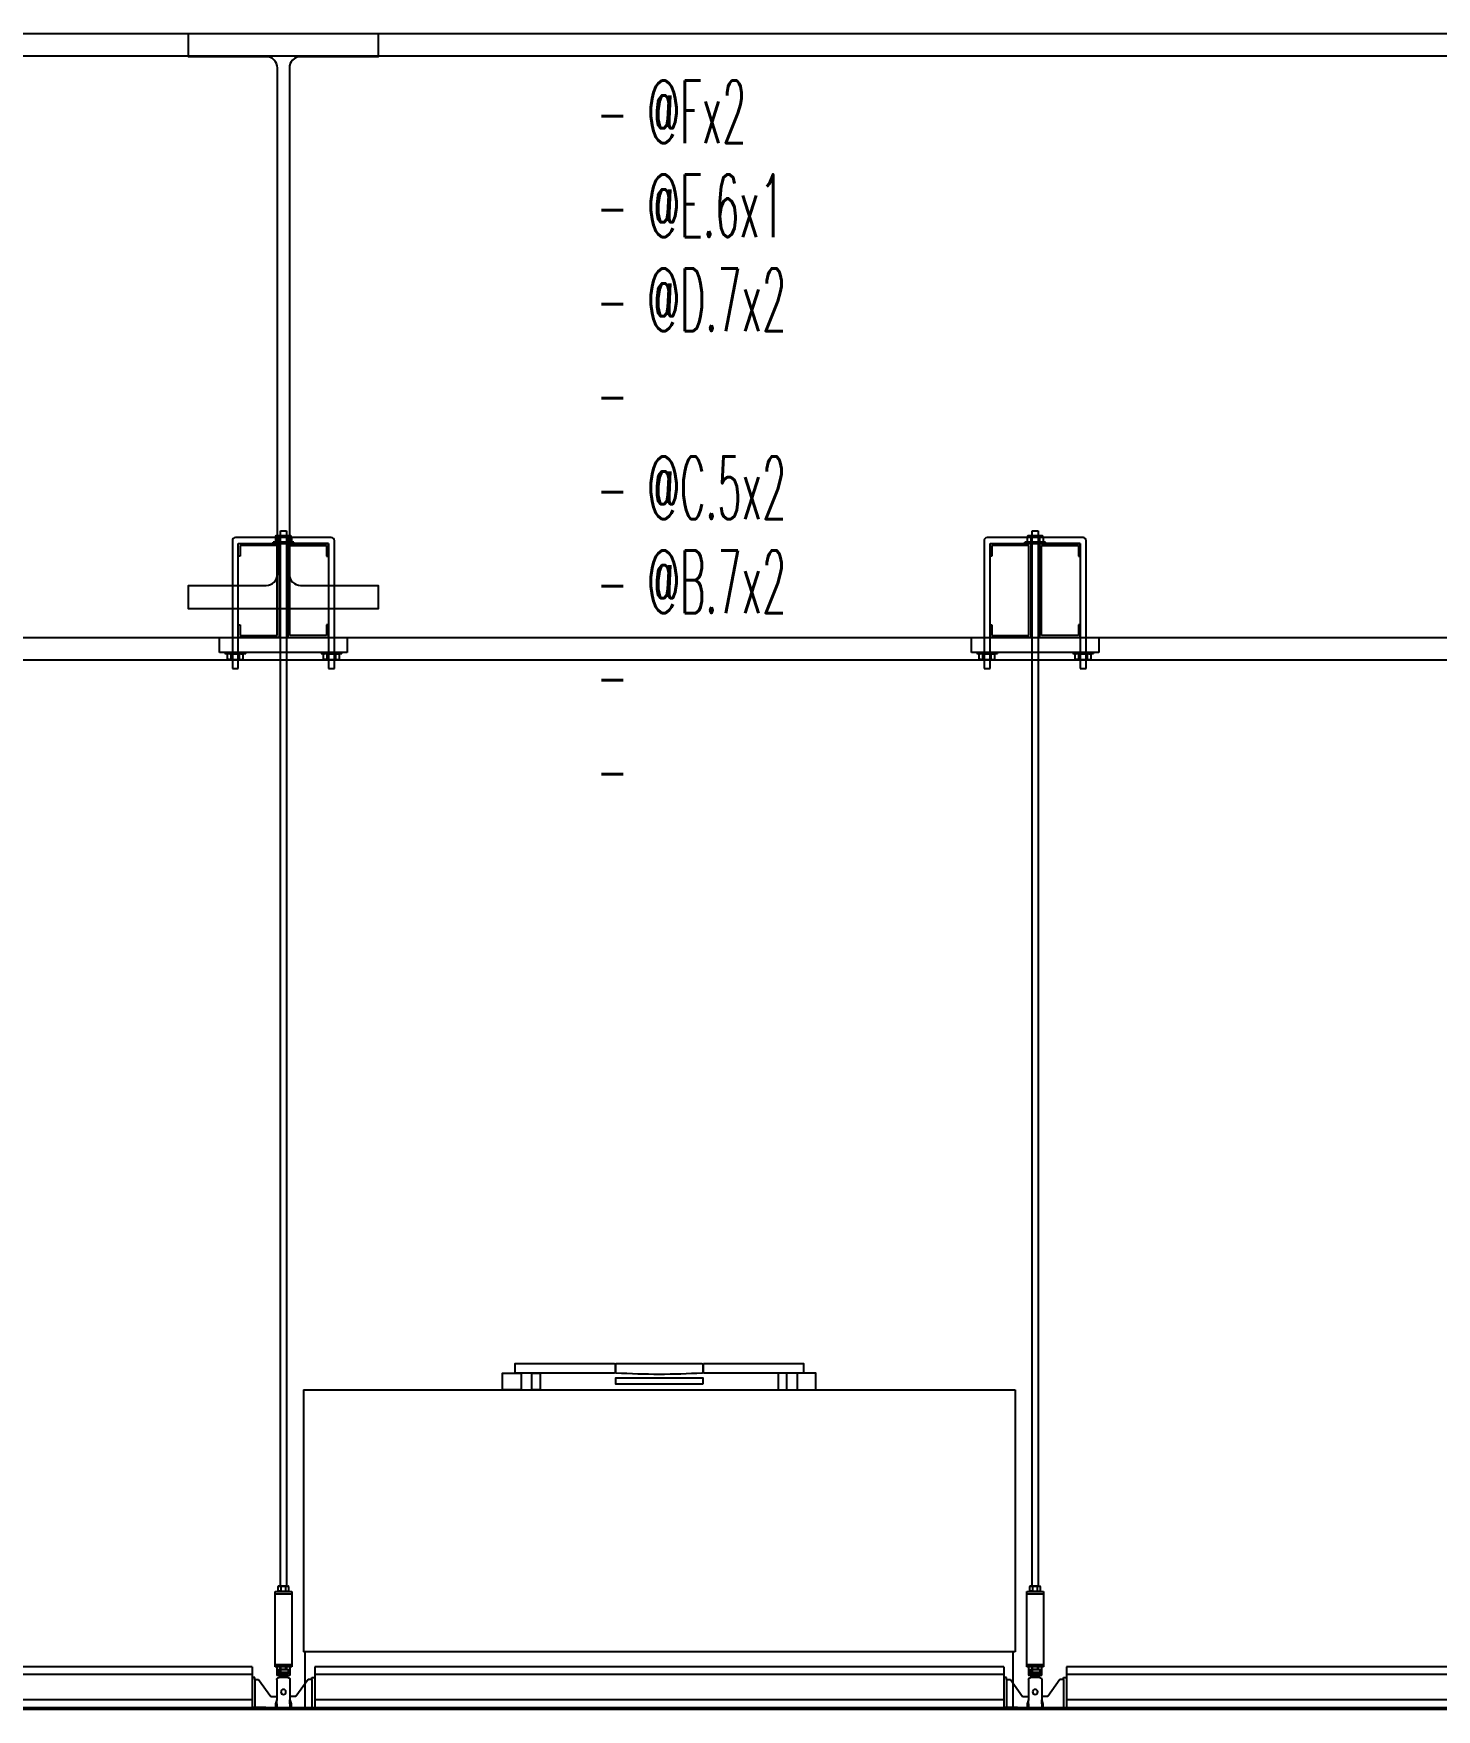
# Model space of a CAD drawing. Header units: millimetres. Extents: x -32710 to 654186, y -254124 to 420220.
# Drawn here: x 226201 to 228441, y 391050 to 393725 of the extents above; entities that cross this region are included whole.
import ezdxf
from ezdxf.enums import TextEntityAlignment as Align
from ezdxf.xclip import XClip

# ---------------------------------------------------------------- set-up
doc = ezdxf.new("R2010")
doc.units = ezdxf.units.MM
doc.header["$LTSCALE"] = 1000
for name, color, linetype in [('FFU', 145, 'Continuous'), ('M-TXT', 3, 'Continuous'), ('TPH12-SEC-@E$0$KABE1', 252, 'Continuous'), ('TPH12-SEC-@E$0$STEEL2', 252, 'Continuous'), ('TPH12-SEC-@E$0$STEEL3', 252, 'Continuous'), ('YFSHI-02(E-LINE)$0$SH-LINE-10', 10, 'Continuous'), ('YFSHI-02(E-LINE)$0$SH-LINE-130', 130, 'Continuous'), ('YFSHI-02(E-LINE)$0$SH-LINE-82', 82, 'Continuous')]:
    doc.layers.add(name, color=color, linetype=linetype)
doc.styles.add('aa-txt', font='simplex.shx', dxfattribs={"width": 0.7, "bigfont": 'chineset.shx'})

# ---------------------------------------------------------------- blocks, each defined once
blk = doc.blocks.new('TPH12-SEC-@E')
at = {"layer": 'TPH12-SEC-@E$0$KABE1'}
blk.add_line((47000, 393725), (273000, 393725), dxfattribs=at)
at = {"layer": 'TPH12-SEC-@E$0$STEEL2'}
blk.add_lwpolyline([(226448.5, 393725), (226751.5, 393725), (226751.5, 393688), (226627.5, 393688, 0.414214), (226609.5, 393670), (226609.5, 392862, 0.414214), (226627.5, 392844), (226751.5, 392844), (226751.5, 392807), (226448.5, 392807), (226448.5, 392844), (226572.5, 392844, 0.414214), (226590.5, 392862), (226590.5, 393670, 0.414214), (226572.5, 393688), (226448.5, 393688)], format="xyb", close=True, dxfattribs=at)
at = {"layer": 'TPH12-SEC-@E$0$STEEL3', "linetype": 'Continuous'}
for p, q in [((230450, 393689), (222750, 393689)), ((222750, 392761), (230450, 392761)), ((230450, 392725), (222750, 392725))]:
    blk.add_line(p, q, dxfattribs=at)
blk = doc.blocks.new('YFSHI-02(E-LINE)$0$CEILING-A')
for p, q in [((-110, 6.8), (-110, 0)), ((-110, 6.8), (0, 6.8)), ((-110, 5.57), (0, 5.57)), ((0, 6.8), (0, 0)), ((-110, 1.52), (0, 1.52)), ((-110, 0.28), (0, 0.28)), ((-110, 0), (0, 0))]:
    blk.add_line(p, q)
blk = doc.blocks.new('YFSHI-02(E-LINE)$0$1')
for p, q in [((0.45, 5.1), (0, 5.1)), ((0, 5.1), (0, 0)), ((0.45, 4.8), (0.45, 5.1)), ((0.45, 4.8), (1.05, 4.8)), ((0.45, 4.8), (0.45, 0.28)), ((1.05, 4.8), (3, 2.05)), ((3.95, 4.8), (3.95, 2.05)), ((4.25, 5.1), (5.75, 5.1)), ((6.05, 4.8), (6.05, 2.05)), ((8.95, 4.8), (7, 2.05)), ((9.55, 4.8), (8.95, 4.8)), ((9.55, 4.8), (9.55, 5.1)), ((9.55, 5.1), (10, 5.1)), ((9.55, 4.8), (9.55, 0.33)), ((10, 5.1), (10, 0)), ((9.4, 0.33), (0, 0.33)), ((0, 0.25), (5.68, 0.25)), ((0, 0), (10, 0)), ((2.2, 0), (5, 0)), ((3, 2.05), (3.95, 2.05)), ((3.95, 1.55), (3.75, 0.88)), ((3.75, 0.88), (3.95, 0.88)), ((3.75, 0.88), (3.75, 0.25)), ((3.95, 2.05), (3.95, 1.55)), ((3.95, 0.88), (3.95, 1.55)), ((3.95, 0.88), (3.95, 0.45)), ((10, 0.25), (4.32, 0.25)), ((7, 2.05), (6.05, 2.05)), ((6.05, 2.05), (6.05, 1.55)), ((6.05, 1.55), (6.25, 0.88)), ((6.05, 0.88), (6.05, 1.55)), ((6.25, 0.88), (6.05, 0.88)), ((6.05, 0.88), (6.05, 0.45)), ((6.25, 0.88), (6.25, 0.25)), ((7.8, 0.33), (10, 0.33))]:
    blk.add_line(p, q)
blk.add_lwpolyline([(4.3, 5.1), (4.3, 5.4, 0.414214), (4.2, 5.5), (3.96, 5.5, -0.414214), (3.94, 5.52), (3.94, 6.76, -0.414214), (3.98, 6.8), (4.46, 6.8, -0.414214), (4.5, 6.76), (4.5, 6.42, -0.414214), (4.48, 6.4), (4.18, 6.4, 0.414214), (4.16, 6.38), (4.16, 5.8, 0.414214), (4.26, 5.7), (5.74, 5.7, 0.414214), (5.84, 5.8), (5.84, 6.38, 0.414214), (5.82, 6.4), (5.52, 6.4, -0.414214), (5.5, 6.42), (5.5, 6.76, -0.414214), (5.54, 6.8), (6.02, 6.8, -0.414214), (6.06, 6.76), (6.06, 5.52, -0.414214), (6.04, 5.5), (5.8, 5.5, 0.414214), (5.7, 5.4), (5.7, 5.1)], format="xyb")
blk.add_lwpolyline([(4.52, 5.5, 0.414214), (4.42, 5.4), (4.42, 5.2, 0.414214), (4.52, 5.1), (5.48, 5.1, 0.414214), (5.58, 5.2), (5.58, 5.4, 0.414214), (5.48, 5.5)], format="xyb", close=True)
blk.add_circle((5, 2.8), 0.41)
for centre, radius, start, end in [((4.25, 4.8), 0.3, 90, 180), ((5.75, 4.8), 0.3, 0, 90), ((3.75, 0.45), 0.2, 270, 0), ((6.25, 0.45), 0.2, 180, 270)]:
    blk.add_arc(centre, radius, start, end)
blk = doc.blocks.new('YFSHI-02(E-LINE)')
at = {"layer": 'YFSHI-02(E-LINE)$0$SH-LINE-10'}
for p, q in [((226595.2, 391247), (226595.2, 392931)), ((226595.2, 392931), (226604.8, 392931)), ((226604.8, 392931), (226604.8, 391247)), ((227795.2, 391247), (227795.2, 392931)), ((227795.2, 392931), (227804.8, 392931)), ((227804.8, 392931), (227804.8, 391247)), ((226518.5, 392915.5), (226518.5, 392711.3)), ((226676.5, 392920.5), (226523.5, 392920.5)), ((226528, 392711.3), (226528, 392911)), ((226528, 392911), (226672, 392911)), ((226616.5, 392913.1), (226583.5, 392913.1)), ((226583.5, 392911), (226583.5, 392913.1)), ((226616.5, 392911), (226583.5, 392911)), ((226587.3, 392921.8), (226587.3, 392914.3)), ((226587.3, 392921.8), (226587.3, 392914.3)), ((226611.7, 392923), (226588.3, 392923)), ((226611.7, 392923), (226588.3, 392923)), ((226590.7, 392922.7), (226588.3, 392922.7)), ((226590.7, 392922.7), (226588.3, 392922.7)), ((226590.7, 392913.4), (226588.3, 392913.4)), ((226590.7, 392913.4), (226588.3, 392913.4)), ((226611.7, 392913.1), (226588.3, 392913.1)), ((226593.2, 392921.8), (226593.2, 392914.3)), ((226593.2, 392921.8), (226593.2, 392914.3)), ((226603.5, 392922.7), (226596.5, 392922.7)), ((226603.5, 392922.7), (226596.5, 392922.7)), ((226603.5, 392913.4), (226596.5, 392913.4)), ((226603.5, 392913.4), (226596.5, 392913.4)), ((226606.8, 392921.8), (226606.8, 392914.3)), ((226606.8, 392921.8), (226606.8, 392914.3)), ((226609.3, 392922.7), (226611.7, 392922.7)), ((226609.3, 392922.7), (226611.7, 392922.7)), ((226609.3, 392913.4), (226611.7, 392913.4)), ((226609.3, 392913.4), (226611.7, 392913.4)), ((226612.7, 392921.8), (226612.7, 392914.3)), ((226612.7, 392921.8), (226612.7, 392914.3)), ((226616.5, 392911), (226616.5, 392913.1)), ((226672, 392911), (226672, 392711.3)), ((226681.5, 392737.3), (226681.5, 392915.5)), ((227718.5, 392915.5), (227718.5, 392711.3)), ((227876.5, 392920.5), (227723.5, 392920.5)), ((227728, 392711.3), (227728, 392911)), ((227728, 392911), (227872, 392911)), ((227816.5, 392913.1), (227783.5, 392913.1)), ((227783.5, 392911), (227783.5, 392913.1)), ((227816.5, 392911), (227783.5, 392911)), ((227787.3, 392921.8), (227787.3, 392914.3)), ((227787.3, 392921.8), (227787.3, 392914.3)), ((227811.7, 392923), (227788.3, 392923)), ((227811.7, 392923), (227788.3, 392923)), ((227790.7, 392922.7), (227788.3, 392922.7)), ((227790.7, 392922.7), (227788.3, 392922.7)), ((227790.7, 392913.4), (227788.3, 392913.4)), ((227790.7, 392913.4), (227788.3, 392913.4)), ((227811.7, 392913.1), (227788.3, 392913.1)), ((227793.2, 392921.8), (227793.2, 392914.3)), ((227793.2, 392921.8), (227793.2, 392914.3)), ((227803.5, 392922.7), (227796.5, 392922.7)), ((227803.5, 392922.7), (227796.5, 392922.7)), ((227803.5, 392913.4), (227796.5, 392913.4)), ((227803.5, 392913.4), (227796.5, 392913.4)), ((227806.8, 392921.8), (227806.8, 392914.3)), ((227806.8, 392921.8), (227806.8, 392914.3)), ((227809.3, 392922.7), (227811.7, 392922.7)), ((227809.3, 392922.7), (227811.7, 392922.7)), ((227809.3, 392913.4), (227811.7, 392913.4)), ((227809.3, 392913.4), (227811.7, 392913.4)), ((227812.7, 392921.8), (227812.7, 392914.3)), ((227812.7, 392921.8), (227812.7, 392914.3)), ((227816.5, 392911), (227816.5, 392913.1)), ((227872, 392911), (227872, 392711.3)), ((227881.5, 392737.3), (227881.5, 392915.5)), ((226498.2, 392761), (226701.8, 392761)), ((226498.2, 392737.3), (226498.2, 392761)), ((226701.8, 392761), (226701.8, 392737.3)), ((227698.2, 392761), (227901.8, 392761)), ((227698.2, 392737.3), (227698.2, 392761)), ((227901.8, 392761), (227901.8, 392737.3)), ((226701.8, 392737.3), (226498.2, 392737.3)), ((226506.7, 392737.3), (226539.8, 392737.3)), ((226506.7, 392737.3), (226506.7, 392735.2)), ((226506.7, 392735.2), (226539.8, 392735.2)), ((226510.6, 392726.5), (226510.6, 392734)), ((226510.6, 392726.5), (226510.6, 392734)), ((226511.5, 392735.2), (226535, 392735.2)), ((226511.5, 392725.3), (226535, 392725.3)), ((226511.5, 392725.3), (226535, 392725.3)), ((226514, 392734.9), (226511.6, 392734.9)), ((226514, 392734.9), (226511.6, 392734.9)), ((226514, 392725.7), (226511.6, 392725.7)), ((226514, 392725.7), (226511.6, 392725.7)), ((226516.4, 392726.5), (226516.4, 392734)), ((226516.4, 392726.5), (226516.4, 392734)), ((226519.7, 392734.9), (226526.8, 392734.9)), ((226519.7, 392734.9), (226526.8, 392734.9)), ((226519.7, 392725.7), (226526.8, 392725.7)), ((226519.7, 392725.7), (226526.8, 392725.7)), ((226530, 392726.5), (226530, 392734)), ((226530, 392726.5), (226530, 392734)), ((226532.5, 392734.9), (226534.9, 392734.9)), ((226532.5, 392734.9), (226534.9, 392734.9)), ((226532.5, 392725.7), (226534.9, 392725.7)), ((226532.5, 392725.7), (226534.9, 392725.7)), ((226535.9, 392726.5), (226535.9, 392734)), ((226535.9, 392726.5), (226535.9, 392734)), ((226539.8, 392737.3), (226539.8, 392735.2)), ((226660.2, 392737.3), (226693.3, 392737.3)), ((226660.2, 392737.3), (226660.2, 392735.2)), ((226660.2, 392735.2), (226693.3, 392735.2)), ((226664.1, 392726.5), (226664.1, 392734)), ((226664.1, 392726.5), (226664.1, 392734)), ((226665, 392735.2), (226688.5, 392735.2)), ((226665, 392725.3), (226688.5, 392725.3)), ((226665, 392725.3), (226688.5, 392725.3)), ((226667.5, 392734.9), (226665.1, 392734.9)), ((226667.5, 392734.9), (226665.1, 392734.9)), ((226667.5, 392725.7), (226665.1, 392725.7)), ((226667.5, 392725.7), (226665.1, 392725.7)), ((226670, 392726.5), (226670, 392734)), ((226670, 392726.5), (226670, 392734)), ((226673.2, 392734.9), (226680.3, 392734.9)), ((226673.2, 392734.9), (226680.3, 392734.9)), ((226673.2, 392725.7), (226680.3, 392725.7)), ((226673.2, 392725.7), (226680.3, 392725.7)), ((226681.5, 392711.3), (226681.5, 392737.3)), ((226683.6, 392726.5), (226683.6, 392734)), ((226683.6, 392726.5), (226683.6, 392734)), ((226686, 392734.9), (226688.4, 392734.9)), ((226686, 392734.9), (226688.4, 392734.9)), ((226686, 392725.7), (226688.4, 392725.7)), ((226686, 392725.7), (226688.4, 392725.7)), ((226689.4, 392726.5), (226689.4, 392734)), ((226689.4, 392726.5), (226689.4, 392734)), ((226693.3, 392737.3), (226693.3, 392735.2)), ((227901.8, 392737.3), (227698.2, 392737.3)), ((227706.7, 392737.3), (227739.8, 392737.3)), ((227706.7, 392737.3), (227706.7, 392735.2)), ((227706.7, 392735.2), (227739.8, 392735.2)), ((227710.6, 392726.5), (227710.6, 392734)), ((227710.6, 392726.5), (227710.6, 392734)), ((227711.5, 392735.2), (227735, 392735.2)), ((227711.5, 392725.3), (227735, 392725.3)), ((227711.5, 392725.3), (227735, 392725.3)), ((227714, 392734.9), (227711.6, 392734.9)), ((227714, 392734.9), (227711.6, 392734.9)), ((227714, 392725.7), (227711.6, 392725.7)), ((227714, 392725.7), (227711.6, 392725.7)), ((227716.4, 392726.5), (227716.4, 392734)), ((227716.4, 392726.5), (227716.4, 392734)), ((227719.7, 392734.9), (227726.8, 392734.9)), ((227719.7, 392734.9), (227726.8, 392734.9)), ((227719.7, 392725.7), (227726.8, 392725.7)), ((227719.7, 392725.7), (227726.8, 392725.7)), ((227730, 392726.5), (227730, 392734)), ((227730, 392726.5), (227730, 392734)), ((227732.5, 392734.9), (227734.9, 392734.9)), ((227732.5, 392734.9), (227734.9, 392734.9)), ((227732.5, 392725.7), (227734.9, 392725.7)), ((227732.5, 392725.7), (227734.9, 392725.7)), ((227735.9, 392726.5), (227735.9, 392734)), ((227735.9, 392726.5), (227735.9, 392734)), ((227739.8, 392737.3), (227739.8, 392735.2)), ((227860.2, 392737.3), (227893.3, 392737.3)), ((227860.2, 392737.3), (227860.2, 392735.2)), ((227860.2, 392735.2), (227893.3, 392735.2)), ((227864.1, 392726.5), (227864.1, 392734)), ((227864.1, 392726.5), (227864.1, 392734)), ((227865, 392735.2), (227888.5, 392735.2)), ((227865, 392725.3), (227888.5, 392725.3)), ((227865, 392725.3), (227888.5, 392725.3)), ((227867.5, 392734.9), (227865.1, 392734.9)), ((227867.5, 392734.9), (227865.1, 392734.9)), ((227867.5, 392725.7), (227865.1, 392725.7)), ((227867.5, 392725.7), (227865.1, 392725.7)), ((227870, 392726.5), (227870, 392734)), ((227870, 392726.5), (227870, 392734)), ((227873.2, 392734.9), (227880.3, 392734.9)), ((227873.2, 392734.9), (227880.3, 392734.9)), ((227873.2, 392725.7), (227880.3, 392725.7)), ((227873.2, 392725.7), (227880.3, 392725.7)), ((227881.5, 392711.3), (227881.5, 392737.3)), ((227883.6, 392726.5), (227883.6, 392734)), ((227883.6, 392726.5), (227883.6, 392734)), ((227886, 392734.9), (227888.4, 392734.9)), ((227886, 392734.9), (227888.4, 392734.9)), ((227886, 392725.7), (227888.4, 392725.7)), ((227886, 392725.7), (227888.4, 392725.7)), ((227889.4, 392726.5), (227889.4, 392734)), ((227889.4, 392726.5), (227889.4, 392734)), ((227893.3, 392737.3), (227893.3, 392735.2)), ((226518.5, 392711.3), (226528, 392711.3)), ((226672, 392711.3), (226681.5, 392711.3)), ((227718.5, 392711.3), (227728, 392711.3)), ((227872, 392711.3), (227881.5, 392711.3)), ((226591.5, 391239.3), (226591.5, 391246.1)), ((226591.5, 391239.3), (226591.5, 391246.1)), ((226592.1, 391247), (226607.9, 391247)), ((226592.1, 391247), (226607.9, 391247)), ((226594.5, 391246.7), (226592.2, 391246.7)), ((226594.5, 391246.7), (226592.2, 391246.7)), ((226604.8, 391247), (226595.2, 391247)), ((226596.2, 391239.3), (226596.2, 391246.1)), ((226596.2, 391239.3), (226596.2, 391246.1)), ((226598.5, 391246.7), (226601.5, 391246.7)), ((226603.8, 391239.3), (226603.8, 391246.1)), ((226603.8, 391239.3), (226603.8, 391246.1)), ((226605.5, 391246.7), (226607.8, 391246.7)), ((226605.5, 391246.7), (226607.8, 391246.7)), ((226608.5, 391239.3), (226608.5, 391246.1)), ((226608.5, 391239.3), (226608.5, 391246.1)), ((227791.5, 391239.3), (227791.5, 391246.1)), ((227791.5, 391239.3), (227791.5, 391246.1)), ((227792.1, 391247), (227807.9, 391247)), ((227792.1, 391247), (227807.9, 391247)), ((227794.5, 391246.7), (227792.2, 391246.7)), ((227794.5, 391246.7), (227792.2, 391246.7)), ((227804.8, 391247), (227795.2, 391247)), ((227796.2, 391239.3), (227796.2, 391246.1)), ((227796.2, 391239.3), (227796.2, 391246.1)), ((227798.5, 391246.7), (227801.5, 391246.7)), ((227803.8, 391239.3), (227803.8, 391246.1)), ((227803.8, 391239.3), (227803.8, 391246.1)), ((227805.5, 391246.7), (227807.8, 391246.7)), ((227805.5, 391246.7), (227807.8, 391246.7)), ((227808.5, 391239.3), (227808.5, 391246.1)), ((227808.5, 391239.3), (227808.5, 391246.1)), ((226586.6, 391238.5), (226613.4, 391238.5)), ((226586.6, 391238.5), (226613.4, 391238.5)), ((226586.6, 391118), (226586.6, 391238.5)), ((226586.6, 391118), (226586.6, 391238.5)), ((226586.6, 391238.5), (226613.4, 391238.5)), ((226592.1, 391238.5), (226607.9, 391238.5)), ((226592.1, 391238.5), (226607.9, 391238.5)), ((226594.5, 391238.7), (226592.2, 391238.7)), ((226594.5, 391238.7), (226592.2, 391238.7)), ((226598.5, 391238.7), (226601.5, 391238.7)), ((226598.5, 391238.7), (226601.5, 391238.7)), ((226605.5, 391238.7), (226607.8, 391238.7)), ((226605.5, 391238.7), (226607.8, 391238.7)), ((226613.4, 391238.5), (226613.4, 391118)), ((226613.4, 391238.5), (226613.4, 391118)), ((227786.6, 391238.5), (227813.4, 391238.5)), ((227786.6, 391238.5), (227813.4, 391238.5)), ((227786.6, 391118), (227786.6, 391238.5)), ((227786.6, 391118), (227786.6, 391238.5)), ((227786.6, 391238.5), (227813.4, 391238.5)), ((227792.1, 391238.5), (227807.9, 391238.5)), ((227792.1, 391238.5), (227807.9, 391238.5)), ((227794.5, 391238.7), (227792.2, 391238.7)), ((227794.5, 391238.7), (227792.2, 391238.7)), ((227798.5, 391238.7), (227801.5, 391238.7)), ((227798.5, 391238.7), (227801.5, 391238.7)), ((227805.5, 391238.7), (227807.8, 391238.7)), ((227805.5, 391238.7), (227807.8, 391238.7)), ((227813.4, 391238.5), (227813.4, 391118)), ((227813.4, 391238.5), (227813.4, 391118)), ((226613.4, 391118), (226586.6, 391118)), ((226613.4, 391118), (226586.6, 391118)), ((226592.1, 391108.9), (226592.1, 391113.3)), ((226608.1, 391113.3), (226592.1, 391113.3)), ((226593.2, 391108.9), (226593.2, 391113.3)), ((226595.6, 391113.3), (226595.6, 391113.9)), ((226604.3, 391113.9), (226595.6, 391113.9)), ((226595.8, 391108.9), (226595.8, 391113.3)), ((226595.9, 391113.9), (226595.9, 391118)), ((226604.1, 391113.9), (226604.1, 391118)), ((226604.3, 391113.3), (226604.3, 391113.9)), ((226608.3, 391109), (226608.3, 391113.1)), ((227813.4, 391118), (227786.6, 391118)), ((227813.4, 391118), (227786.6, 391118)), ((227792.1, 391108.9), (227792.1, 391113.3)), ((227808.1, 391113.3), (227792.1, 391113.3)), ((227793.2, 391108.9), (227793.2, 391113.3)), ((227795.6, 391113.3), (227795.6, 391113.9)), ((227804.3, 391113.9), (227795.6, 391113.9)), ((227795.8, 391108.9), (227795.8, 391113.3)), ((227795.9, 391113.9), (227795.9, 391118)), ((227804.1, 391113.9), (227804.1, 391118)), ((227804.3, 391113.3), (227804.3, 391113.9)), ((227808.3, 391109), (227808.3, 391113.1)), ((226608.3, 391108.9), (226592.1, 391108.9)), ((227808.3, 391108.9), (227792.1, 391108.9))]:
    blk.add_line(p, q, dxfattribs=at)
for points in [[(226586.6, 391234.8), (226613.4, 391234.8)], [(226586.6, 391234.8), (226613.4, 391234.8)], [(227786.6, 391234.8), (227813.4, 391234.8)], [(227786.6, 391234.8), (227813.4, 391234.8)], [(226586.6, 391121.6), (226613.4, 391121.6)], [(226586.6, 391121.6), (226613.4, 391121.6)], [(227786.6, 391121.6), (227813.4, 391121.6)], [(227786.6, 391121.6), (227813.4, 391121.6)]]:
    blk.add_lwpolyline(points, dxfattribs=at)
for centre, radius, start, end in [((226523.5, 392915.5), 5, 90, 180), ((226589.3, 392921.2), 2.1, 120.5681, 163.207), ((226589.3, 392921.2), 2.1, 120.5681, 163.207), ((226589.1, 392920.8), 2.02, 111.8965, 149.5654), ((226589.1, 392920.8), 2.02, 111.8965, 149.5654), ((226589.1, 392915.3), 2.02, 210.4346, 248.1035), ((226589.1, 392915.3), 2.02, 210.4346, 248.1035), ((226589.3, 392914.9), 2.1, 196.793, 239.4319), ((226589.3, 392914.9), 2.1, 196.793, 239.4319), ((226589.3, 392914.6), 8.18, 61.7885, 80.1123), ((226589.3, 392914.6), 8.18, 61.7885, 80.1123), ((226589.3, 392921.5), 8.18, 279.8877, 298.2115), ((226589.3, 392921.5), 8.18, 279.8877, 298.2115), ((226597.2, 392913.2), 9.43, 94.1532, 114.8761), ((226597.2, 392913.2), 9.43, 94.1532, 114.8761), ((226597.2, 392922.8), 9.43, 245.1239, 265.8468), ((226597.2, 392922.8), 9.43, 245.1239, 265.8468), ((226602.8, 392913.2), 9.43, 65.1239, 85.8468), ((226602.8, 392913.2), 9.43, 65.1239, 85.8468), ((226602.8, 392922.8), 9.43, 274.1532, 294.8761), ((226602.8, 392922.8), 9.43, 274.1532, 294.8761), ((226610.7, 392914.6), 8.18, 99.8877, 118.2115), ((226610.7, 392914.6), 8.18, 99.8877, 118.2115), ((226610.7, 392921.5), 8.18, 241.7885, 260.1123), ((226610.7, 392921.5), 8.18, 241.7885, 260.1123), ((226610.7, 392921.2), 2.1, 16.793, 59.4319), ((226610.7, 392921.2), 2.1, 16.793, 59.4319), ((226610.9, 392920.8), 2.02, 30.4346, 68.1035), ((226610.9, 392920.8), 2.02, 30.4346, 68.1035), ((226610.7, 392914.9), 2.1, 300.5681, 343.207), ((226610.9, 392915.3), 2.02, 291.8965, 329.5654), ((226610.9, 392915.3), 2.02, 291.8965, 329.5654), ((226610.7, 392914.9), 2.1, 300.5681, 343.207), ((226676.5, 392915.5), 5, 0, 90), ((227723.5, 392915.5), 5, 90, 180), ((227789.3, 392921.2), 2.1, 120.5681, 163.207), ((227789.3, 392921.2), 2.1, 120.5681, 163.207), ((227789.1, 392920.8), 2.02, 111.8965, 149.5654), ((227789.1, 392920.8), 2.02, 111.8965, 149.5654), ((227789.1, 392915.3), 2.02, 210.4346, 248.1035), ((227789.1, 392915.3), 2.02, 210.4346, 248.1035), ((227789.3, 392914.9), 2.1, 196.793, 239.4319), ((227789.3, 392914.9), 2.1, 196.793, 239.4319), ((227789.3, 392914.6), 8.18, 61.7885, 80.1123), ((227789.3, 392914.6), 8.18, 61.7885, 80.1123), ((227789.3, 392921.5), 8.18, 279.8877, 298.2115), ((227789.3, 392921.5), 8.18, 279.8877, 298.2115), ((227797.2, 392913.2), 9.43, 94.1532, 114.8761), ((227797.2, 392913.2), 9.43, 94.1532, 114.8761), ((227797.2, 392922.8), 9.43, 245.1239, 265.8468), ((227797.2, 392922.8), 9.43, 245.1239, 265.8468), ((227802.8, 392913.2), 9.43, 65.1239, 85.8468), ((227802.8, 392913.2), 9.43, 65.1239, 85.8468), ((227802.8, 392922.8), 9.43, 274.1532, 294.8761), ((227802.8, 392922.8), 9.43, 274.1532, 294.8761), ((227810.7, 392914.6), 8.18, 99.8877, 118.2115), ((227810.7, 392914.6), 8.18, 99.8877, 118.2115), ((227810.7, 392921.5), 8.18, 241.7885, 260.1123), ((227810.7, 392921.5), 8.18, 241.7885, 260.1123), ((227810.7, 392921.2), 2.1, 16.793, 59.4319), ((227810.7, 392921.2), 2.1, 16.793, 59.4319), ((227810.9, 392920.8), 2.02, 30.4346, 68.1035), ((227810.9, 392920.8), 2.02, 30.4346, 68.1035), ((227810.7, 392914.9), 2.1, 300.5681, 343.207), ((227810.9, 392915.3), 2.02, 291.8965, 329.5654), ((227810.9, 392915.3), 2.02, 291.8965, 329.5654), ((227810.7, 392914.9), 2.1, 300.5681, 343.207), ((227876.5, 392915.5), 5, 0, 90), ((226512.6, 392733.4), 2.1, 120.5681, 163.207), ((226512.6, 392733.4), 2.1, 120.5681, 163.207), ((226512.3, 392733), 2.02, 111.8965, 149.5654), ((226512.3, 392733), 2.02, 111.8965, 149.5654), ((226512.3, 392727.5), 2.02, 210.4346, 248.1035), ((226512.6, 392727.1), 2.1, 196.793, 239.4319), ((226512.6, 392727.1), 2.1, 196.793, 239.4319), ((226512.3, 392727.5), 2.02, 210.4346, 248.1035), ((226512.6, 392726.8), 8.18, 61.7885, 80.1123), ((226512.6, 392726.8), 8.18, 61.7885, 80.1123), ((226512.6, 392733.7), 8.18, 279.8877, 298.2115), ((226512.6, 392733.7), 8.18, 279.8877, 298.2115), ((226520.4, 392725.5), 9.43, 94.1532, 114.8761), ((226520.4, 392725.5), 9.43, 94.1532, 114.8761), ((226520.4, 392735.1), 9.43, 245.1239, 265.8468), ((226520.4, 392735.1), 9.43, 245.1239, 265.8468), ((226526.1, 392725.5), 9.43, 65.1239, 85.8468), ((226526.1, 392725.5), 9.43, 65.1239, 85.8468), ((226526.1, 392735.1), 9.43, 274.1532, 294.8761), ((226526.1, 392735.1), 9.43, 274.1532, 294.8761), ((226533.9, 392726.8), 8.18, 99.8877, 118.2115), ((226533.9, 392726.8), 8.18, 99.8877, 118.2115), ((226533.9, 392733.7), 8.18, 241.7885, 260.1123), ((226533.9, 392733.7), 8.18, 241.7885, 260.1123), ((226534.2, 392733), 2.02, 30.4346, 68.1035), ((226534.2, 392733), 2.02, 30.4346, 68.1035), ((226534.2, 392727.5), 2.02, 291.8965, 329.5654), ((226534.2, 392727.5), 2.02, 291.8965, 329.5654), ((226533.9, 392733.4), 2.1, 16.793, 59.4319), ((226533.9, 392733.4), 2.1, 16.793, 59.4319), ((226533.9, 392727.1), 2.1, 300.5681, 343.207), ((226533.9, 392727.1), 2.1, 300.5681, 343.207), ((226666.1, 392733.4), 2.1, 120.5681, 163.207), ((226666.1, 392733.4), 2.1, 120.5681, 163.207), ((226665.8, 392733), 2.02, 111.8965, 149.5654), ((226665.8, 392733), 2.02, 111.8965, 149.5654), ((226665.8, 392727.5), 2.02, 210.4346, 248.1035), ((226666.1, 392727.1), 2.1, 196.793, 239.4319), ((226666.1, 392727.1), 2.1, 196.793, 239.4319), ((226665.8, 392727.5), 2.02, 210.4346, 248.1035), ((226666.1, 392726.8), 8.18, 61.7885, 80.1123), ((226666.1, 392726.8), 8.18, 61.7885, 80.1123), ((226666.1, 392733.7), 8.18, 279.8877, 298.2115), ((226666.1, 392733.7), 8.18, 279.8877, 298.2115), ((226673.9, 392725.5), 9.43, 94.1532, 114.8761), ((226673.9, 392725.5), 9.43, 94.1532, 114.8761), ((226673.9, 392735.1), 9.43, 245.1239, 265.8468), ((226673.9, 392735.1), 9.43, 245.1239, 265.8468), ((226679.6, 392725.5), 9.43, 65.1239, 85.8468), ((226679.6, 392725.5), 9.43, 65.1239, 85.8468), ((226679.6, 392735.1), 9.43, 274.1532, 294.8761), ((226679.6, 392735.1), 9.43, 274.1532, 294.8761), ((226687.4, 392726.8), 8.18, 99.8877, 118.2115), ((226687.4, 392726.8), 8.18, 99.8877, 118.2115), ((226687.4, 392733.7), 8.18, 241.7885, 260.1123), ((226687.4, 392733.7), 8.18, 241.7885, 260.1123), ((226687.7, 392733), 2.02, 30.4346, 68.1035), ((226687.7, 392733), 2.02, 30.4346, 68.1035), ((226687.7, 392727.5), 2.02, 291.8965, 329.5654), ((226687.7, 392727.5), 2.02, 291.8965, 329.5654), ((226687.4, 392733.4), 2.1, 16.793, 59.4319), ((226687.4, 392733.4), 2.1, 16.793, 59.4319), ((226687.4, 392727.1), 2.1, 300.5681, 343.207), ((226687.4, 392727.1), 2.1, 300.5681, 343.207), ((227712.6, 392733.4), 2.1, 120.5681, 163.207), ((227712.6, 392733.4), 2.1, 120.5681, 163.207), ((227712.3, 392733), 2.02, 111.8965, 149.5654), ((227712.3, 392733), 2.02, 111.8965, 149.5654), ((227712.3, 392727.5), 2.02, 210.4346, 248.1035), ((227712.6, 392727.1), 2.1, 196.793, 239.4319), ((227712.6, 392727.1), 2.1, 196.793, 239.4319), ((227712.3, 392727.5), 2.02, 210.4346, 248.1035), ((227712.6, 392726.8), 8.18, 61.7885, 80.1123), ((227712.6, 392726.8), 8.18, 61.7885, 80.1123), ((227712.6, 392733.7), 8.18, 279.8877, 298.2115), ((227712.6, 392733.7), 8.18, 279.8877, 298.2115), ((227720.4, 392725.5), 9.43, 94.1532, 114.8761), ((227720.4, 392725.5), 9.43, 94.1532, 114.8761), ((227720.4, 392735.1), 9.43, 245.1239, 265.8468), ((227720.4, 392735.1), 9.43, 245.1239, 265.8468), ((227726.1, 392725.5), 9.43, 65.1239, 85.8468), ((227726.1, 392725.5), 9.43, 65.1239, 85.8468), ((227726.1, 392735.1), 9.43, 274.1532, 294.8761), ((227726.1, 392735.1), 9.43, 274.1532, 294.8761), ((227733.9, 392726.8), 8.18, 99.8877, 118.2115), ((227733.9, 392726.8), 8.18, 99.8877, 118.2115), ((227733.9, 392733.7), 8.18, 241.7885, 260.1123), ((227733.9, 392733.7), 8.18, 241.7885, 260.1123), ((227734.2, 392733), 2.02, 30.4346, 68.1035), ((227734.2, 392733), 2.02, 30.4346, 68.1035), ((227734.2, 392727.5), 2.02, 291.8965, 329.5654), ((227734.2, 392727.5), 2.02, 291.8965, 329.5654), ((227733.9, 392733.4), 2.1, 16.793, 59.4319), ((227733.9, 392733.4), 2.1, 16.793, 59.4319), ((227733.9, 392727.1), 2.1, 300.5681, 343.207), ((227733.9, 392727.1), 2.1, 300.5681, 343.207), ((227866.1, 392733.4), 2.1, 120.5681, 163.207), ((227866.1, 392733.4), 2.1, 120.5681, 163.207), ((227865.8, 392733), 2.02, 111.8965, 149.5654), ((227865.8, 392733), 2.02, 111.8965, 149.5654), ((227865.8, 392727.5), 2.02, 210.4346, 248.1035), ((227866.1, 392727.1), 2.1, 196.793, 239.4319), ((227866.1, 392727.1), 2.1, 196.793, 239.4319), ((227865.8, 392727.5), 2.02, 210.4346, 248.1035), ((227866.1, 392726.8), 8.18, 61.7885, 80.1123), ((227866.1, 392726.8), 8.18, 61.7885, 80.1123), ((227866.1, 392733.7), 8.18, 279.8877, 298.2115), ((227866.1, 392733.7), 8.18, 279.8877, 298.2115), ((227873.9, 392725.5), 9.43, 94.1532, 114.8761), ((227873.9, 392725.5), 9.43, 94.1532, 114.8761), ((227873.9, 392735.1), 9.43, 245.1239, 265.8468), ((227873.9, 392735.1), 9.43, 245.1239, 265.8468), ((227879.6, 392725.5), 9.43, 65.1239, 85.8468), ((227879.6, 392725.5), 9.43, 65.1239, 85.8468), ((227879.6, 392735.1), 9.43, 274.1532, 294.8761), ((227879.6, 392735.1), 9.43, 274.1532, 294.8761), ((227887.4, 392726.8), 8.18, 99.8877, 118.2115), ((227887.4, 392726.8), 8.18, 99.8877, 118.2115), ((227887.4, 392733.7), 8.18, 241.7885, 260.1123), ((227887.4, 392733.7), 8.18, 241.7885, 260.1123), ((227887.7, 392733), 2.02, 30.4346, 68.1035), ((227887.7, 392733), 2.02, 30.4346, 68.1035), ((227887.7, 392727.5), 2.02, 291.8965, 329.5654), ((227887.7, 392727.5), 2.02, 291.8965, 329.5654), ((227887.4, 392733.4), 2.1, 16.793, 59.4319), ((227887.4, 392733.4), 2.1, 16.793, 59.4319), ((227887.4, 392727.1), 2.1, 300.5681, 343.207), ((227887.4, 392727.1), 2.1, 300.5681, 343.207), ((226592.9, 391245.7), 1.46, 120.5681, 163.207), ((226592.9, 391245.7), 1.46, 120.5681, 163.207), ((226592.7, 391245.4), 1.4, 111.8965, 149.5654), ((226592.7, 391245.4), 1.4, 111.8965, 149.5654), ((226593.6, 391241.1), 5.67, 61.7885, 80.1123), ((226593.6, 391241.1), 5.67, 61.7885, 80.1123), ((226599, 391240.2), 6.54, 94.1532, 114.8761), ((226599, 391240.2), 6.54, 94.1532, 114.8761), ((226601, 391240.2), 6.54, 65.1239, 85.8468), ((226601, 391240.2), 6.54, 65.1239, 85.8468), ((226606.4, 391241.1), 5.67, 99.8877, 118.2115), ((226606.4, 391241.1), 5.67, 99.8877, 118.2115), ((226607.3, 391245.4), 1.4, 30.4346, 68.1035), ((226607.3, 391245.4), 1.4, 30.4346, 68.1035), ((226607.1, 391245.7), 1.46, 16.793, 59.4319), ((226607.1, 391245.7), 1.46, 16.793, 59.4319), ((227792.9, 391245.7), 1.46, 120.5681, 163.207), ((227792.9, 391245.7), 1.46, 120.5681, 163.207), ((227792.7, 391245.4), 1.4, 111.8965, 149.5654), ((227792.7, 391245.4), 1.4, 111.8965, 149.5654), ((227793.6, 391241.1), 5.67, 61.7885, 80.1123), ((227793.6, 391241.1), 5.67, 61.7885, 80.1123), ((227799, 391240.2), 6.54, 94.1532, 114.8761), ((227799, 391240.2), 6.54, 94.1532, 114.8761), ((227801, 391240.2), 6.54, 65.1239, 85.8468), ((227801, 391240.2), 6.54, 65.1239, 85.8468), ((227806.4, 391241.1), 5.67, 99.8877, 118.2115), ((227806.4, 391241.1), 5.67, 99.8877, 118.2115), ((227807.3, 391245.4), 1.4, 30.4346, 68.1035), ((227807.3, 391245.4), 1.4, 30.4346, 68.1035), ((227807.1, 391245.7), 1.46, 16.793, 59.4319), ((227807.1, 391245.7), 1.46, 16.793, 59.4319), ((226592.9, 391239.7), 1.46, 196.793, 239.4319), ((226592.7, 391240), 1.4, 210.4346, 248.1035), ((226592.7, 391240), 1.4, 210.4346, 248.1035), ((226592.9, 391239.7), 1.46, 196.793, 239.4319), ((226593.6, 391244.3), 5.67, 279.8877, 298.2115), ((226593.6, 391244.3), 5.67, 279.8877, 298.2115), ((226599, 391245.2), 6.54, 245.1239, 265.8468), ((226599, 391245.2), 6.54, 245.1239, 265.8468), ((226601, 391245.2), 6.54, 274.1532, 294.8761), ((226601, 391245.2), 6.54, 274.1532, 294.8761), ((226606.4, 391244.3), 5.67, 241.7885, 260.1123), ((226606.4, 391244.3), 5.67, 241.7885, 260.1123), ((226607.3, 391240), 1.4, 291.8965, 329.5654), ((226607.3, 391240), 1.4, 291.8965, 329.5654), ((226607.1, 391239.7), 1.46, 300.5681, 343.207), ((226607.1, 391239.7), 1.46, 300.5681, 343.207), ((227792.9, 391239.7), 1.46, 196.793, 239.4319), ((227792.7, 391240), 1.4, 210.4346, 248.1035), ((227792.7, 391240), 1.4, 210.4346, 248.1035), ((227792.9, 391239.7), 1.46, 196.793, 239.4319), ((227793.6, 391244.3), 5.67, 279.8877, 298.2115), ((227793.6, 391244.3), 5.67, 279.8877, 298.2115), ((227799, 391245.2), 6.54, 245.1239, 265.8468), ((227799, 391245.2), 6.54, 245.1239, 265.8468), ((227801, 391245.2), 6.54, 274.1532, 294.8761), ((227801, 391245.2), 6.54, 274.1532, 294.8761), ((227806.4, 391244.3), 5.67, 241.7885, 260.1123), ((227806.4, 391244.3), 5.67, 241.7885, 260.1123), ((227807.3, 391240), 1.4, 291.8965, 329.5654), ((227807.3, 391240), 1.4, 291.8965, 329.5654), ((227807.1, 391239.7), 1.46, 300.5681, 343.207), ((227807.1, 391239.7), 1.46, 300.5681, 343.207), ((226597.4, 391111.1), 5.76, 157.8828, 180.1952), ((226605.9, 391111.2), 2.29, 356.5141, 63.2222), ((226605.9, 391111.2), 2.29, 356.5141, 63.2222), ((226608.1, 391113.1), 0.2, 0, 90), ((227797.4, 391111.1), 5.76, 157.8828, 180.1952), ((227805.9, 391111.2), 2.29, 356.5141, 63.2222), ((227805.9, 391111.2), 2.29, 356.5141, 63.2222), ((227808.1, 391113.1), 0.2, 0, 90), ((226597.4, 391111.1), 5.76, 179.8048, 202.1172), ((226605.9, 391111), 2.29, 296.7778, 3.4859), ((226608.3, 391109), 0.0625, 270, 0), ((227797.4, 391111.1), 5.76, 179.8048, 202.1172), ((227805.9, 391111), 2.29, 296.7778, 3.4859), ((227808.3, 391109), 0.0625, 270, 0)]:
    blk.add_arc(centre, radius, start, end, dxfattribs=at)
at = {"layer": 'YFSHI-02(E-LINE)$0$SH-LINE-130'}
for p, q in [((226528, 392891), (226528, 392911)), ((226528, 392911), (226593, 392911)), ((226590, 392908), (226531, 392908)), ((226531, 392908), (226531, 392891)), ((226590, 392764), (226590, 392908)), ((226593, 392911), (226593, 392761)), ((226672, 392911), (226607, 392911)), ((226607, 392911), (226607, 392761)), ((226610, 392764), (226610, 392908)), ((226610, 392908), (226669, 392908)), ((226669, 392908), (226669, 392891)), ((226672, 392891), (226672, 392911)), ((227728, 392891), (227728, 392911)), ((227728, 392911), (227793, 392911)), ((227790, 392908), (227731, 392908)), ((227731, 392908), (227731, 392891)), ((227790, 392764), (227790, 392908)), ((227793, 392911), (227793, 392761)), ((227872, 392911), (227807, 392911)), ((227807, 392911), (227807, 392761)), ((227810, 392764), (227810, 392908)), ((227810, 392908), (227869, 392908)), ((227869, 392908), (227869, 392891)), ((227872, 392891), (227872, 392911)), ((226531, 392891), (226528, 392891)), ((226669, 392891), (226672, 392891)), ((227731, 392891), (227728, 392891)), ((227869, 392891), (227872, 392891)), ((226528, 392761), (226528, 392781)), ((226528, 392781), (226531, 392781)), ((226531, 392781), (226531, 392764)), ((226672, 392781), (226669, 392781)), ((226669, 392781), (226669, 392764)), ((226672, 392761), (226672, 392781)), ((227728, 392761), (227728, 392781)), ((227728, 392781), (227731, 392781)), ((227731, 392781), (227731, 392764)), ((227872, 392781), (227869, 392781)), ((227869, 392781), (227869, 392764)), ((227872, 392761), (227872, 392781)), ((226593, 392761), (226528, 392761)), ((226531, 392764), (226590, 392764)), ((226607, 392761), (226672, 392761)), ((226669, 392764), (226610, 392764)), ((227793, 392761), (227728, 392761)), ((227731, 392764), (227790, 392764)), ((227807, 392761), (227872, 392761)), ((227869, 392764), (227810, 392764))]:
    blk.add_line(p, q, dxfattribs=at)
at = {"layer": 'YFSHI-02(E-LINE)$0$SH-LINE-82', "xscale": -10, "yscale": 10, "zscale": 10}
for name, p in [('YFSHI-02(E-LINE)$0$CEILING-A', (225450, 391050)), ('YFSHI-02(E-LINE)$0$1', (226650, 391050)), ('YFSHI-02(E-LINE)$0$CEILING-A', (226650, 391050)), ('YFSHI-02(E-LINE)$0$1', (227850, 391050)), ('YFSHI-02(E-LINE)$0$CEILING-A', (227850, 391050))]:
    blk.add_blockref(name, p, dxfattribs=at)
blk = doc.blocks.new('FFU-120x120x55')
for p, q in [((-56.8, 50.8), (-56.8, 9)), ((56.8, 50.8), (-56.8, 50.8)), ((56.8, 50.8), (56.8, 9)), ((-56.8, 9), (56.8, 9)), ((-56.5, 0), (-56.5, 9)), ((56.5, 0), (56.5, 9)), ((-56.5, 0), (56.5, 0))]:
    blk.add_line(p, q)
for points in [[(-7, 54.87, 0.414214), (-7.13, 55), (-23, 55), (-23, 53.5), (-7.13, 53.5, 0.414214), (-7, 53.63)], [(6.87, 53.49, 0.396463), (7, 53.63), (7, 54.87, 0.414214), (6.87, 55), (-6.87, 55, 0.414214), (-7, 54.87), (-7, 53.63, 0.396539), (-6.87, 53.49, 0.029282)], [(7.13, 53.5), (23, 53.5), (23, 55), (7.13, 55, 0.414214), (7, 54.87), (7, 53.63, 0.414214)]]:
    blk.add_lwpolyline(points, format="xyb", close=True)
for points in [[(-22.03, 50.8), (-25, 50.8), (-25, 53.5), (-22.03, 53.5), (-22.03, 51.04)], [(-19, 50.8), (-20.35, 50.8), (-20.35, 53.5), (-19, 53.5), (-19, 51.04)], [(-7, 51.8), (-7, 52.7), (7, 52.7), (7, 51.8)], [(19, 50.8), (20.35, 50.8), (20.35, 53.5), (19, 53.5), (19, 50.95)], [(22.03, 50.8), (25, 50.8), (25, 53.5), (22.03, 53.5), (22.03, 50.95)]]:
    blk.add_lwpolyline(points, close=True)

msp = doc.modelspace()

# ---------------------------------------------------------------- block references
msp.add_blockref('TPH12-SEC-@E', (0, 0))
ref = msp.add_blockref('YFSHI-02(E-LINE)', (0, 0))
XClip(ref).set_block_clipping_path([(193435.9728033519, 355635.7797075855), (305020.60558715, 413217.0386999981)])
at = {"layer": 'FFU', "xscale": -10, "yscale": 10, "zscale": 10}
msp.add_blockref('FFU-120x120x55', (227200, 391052), dxfattribs=at)

# ---------------------------------------------------------------- texts
at = {"layer": 'M-TXT', "style": 'aa-txt', "width": 0.45}
for s, p in [('- @Fx2', (227100, 393600)), ('- @E.6x1', (227100, 393450)), ('- @D.7x2', (227100, 393300)), ('-', (227100, 393150)), ('- @C.5x2', (227100, 393000)), ('- @B.7x2', (227100, 392850)), ('- ', (227100, 392700)), ('- ', (227100, 392550))]:
    msp.add_text(s, height=100, dxfattribs=at).set_placement(p, align=Align.MIDDLE_LEFT)

doc.saveas('drawing.dxf')
